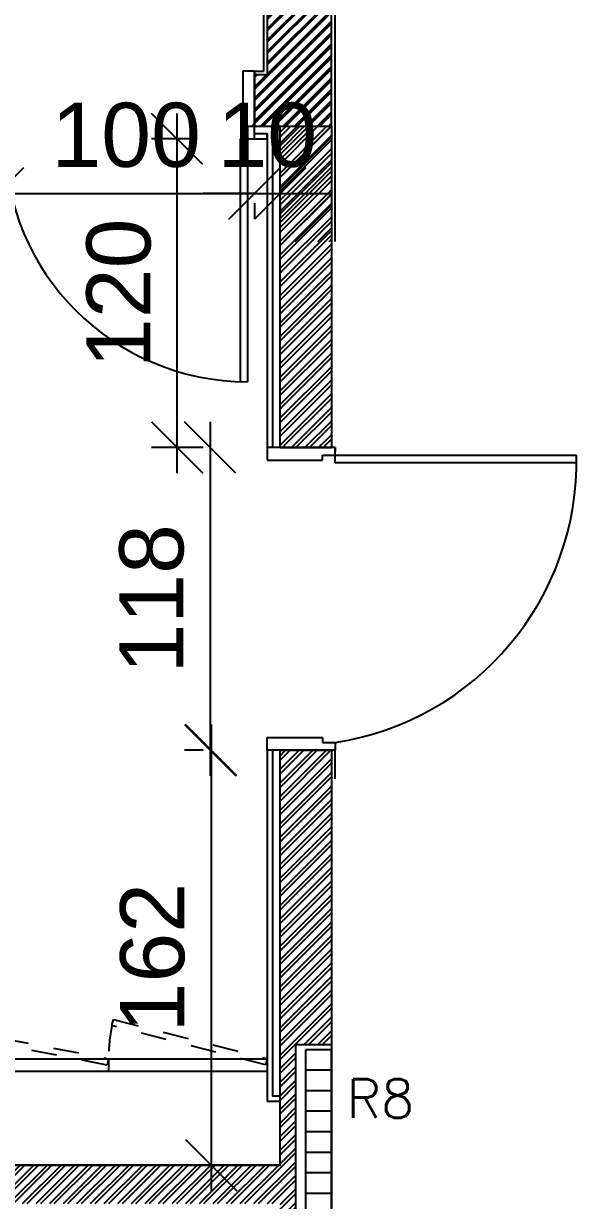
# Model space of a CAD drawing. Extents: x 0 to 47, y -4.1 to 58.5.
# Drawn here: x 31.493 to 33.649, y 12.462 to 17.05 of the extents above; entities that cross this region are included whole.
import ezdxf

# ---------------------------------------------------------------- set-up
doc = ezdxf.new("R2010")
doc.units = 0
doc.header["$MEASUREMENT"] = 0
doc.header["$PDMODE"] = 35
doc.header["$PDSIZE"] = 0.3
doc.linetypes.add('HIDDEN2', pattern=[0.1875, 0.125, -0.0625])
doc.layers.get('0').update_dxf_attribs({"linetype": 'CONTINUOUS'})
doc.layers.get('DEFPOINTS').update_dxf_attribs({"linetype": 'CONTINUOUS'})
for name, color, linetype in [('03', 3, 'CONTINUOUS'), ('04', 4, 'CONTINUOUS'), ('a-dim', 3, 'CONTINUOUS'), ('A-Door', 1, 'CONTINUOUS'), ('A-HATCH-CONC', 8, 'CONTINUOUS'), ('A-HATCH-WALL', 8, 'CONTINUOUS'), ('A-PLASTER', 8, 'CONTINUOUS'), ('A-PORTE', 1, 'CONTINUOUS'), ('A-proj-wood', 5, 'CONTINUOUS'), ('A-sect-marble', 1, 'CONTINUOUS'), ('A-WALL', 4, 'CONTINUOUS'), ('S-2ND-3RD-4-5-6TH$0$A-STR 2-3-4-5-6', 2, 'CONTINUOUS')]:
    doc.layers.add(name, color=color, linetype=linetype)
doc.styles.add('A100-STEXT', font='Arial Regular.ttf', dxfattribs={"height": 0.25})
doc.styles.add('ROMANS', font='romans')
doc.dimstyles.new('A100-DIM', dxfattribs={"dimtxt": 0.25, "dimasz": 0.2, "dimexe": 0.1, "dimexo": 0.3, "dimgap": 0.1, "dimtad": 1, "dimlfac": 100, "dimrnd": 0.5, "dimdsep": 46, "dimtxsty": 'A100-STEXT', "dimblk1": 'OBLIQUE', "dimblk2": 'OBLIQUE', "dimsah": 1, "dimcen": -0.05, "dimdle": 0.1, "dimclrd": 15, "dimclre": 15, "dimclrt": 256, "dimadec": 0, "dimazin": 0, "dimtfac": 0.28, "dimtix": 1, "dimtmove": 2, "dimatfit": 3, "dimldrblk": 'OBLIQUE', "dimfxl": 1, "dimtolj": 1, "dimarcsym": 0})

# ---------------------------------------------------------------- blocks, each defined once
blk = doc.blocks.new('_OBLIQUE')
at = {"color": 0, "linetype": 'ByBlock'}
blk.add_line((-0.5, -0.5), (0.5, 0.5), dxfattribs=at)
blk = doc.blocks.new('*D288')
at = {"layer": 'a-dim', "color": 15, "lineweight": -2, "transparency": 16777216}
for p, q in [((32.2211, 15.4975), (32.2211, 14.1175)), ((32.1934, 15.3975), (32.1211, 15.3975)), ((32.1434, 14.2175), (32.1211, 14.2175))]:
    blk.add_line(p, q, dxfattribs=at)
at = {"layer": 'DEFPOINTS', "color": 0, "transparency": 16777216}
for p in [(32.4934, 15.3975), (32.2211, 14.2175), (32.4434, 14.2175)]:
    blk.add_point(p, dxfattribs=at)
at = {"layer": 'a-dim', "color": 15, "lineweight": -2, "transparency": 16777216, "xscale": 0.2, "yscale": 0.2, "zscale": 0.2}
for p, rotation in [((32.2211, 15.3975), 90), ((32.2211, 14.2175), 270)]:
    blk.add_blockref('_OBLIQUE', p, dxfattribs=dict(at, rotation=rotation))
at = {"layer": 'a-dim', "transparency": 16777216, "insert": (31.9935, 14.8075), "char_height": 0.25, "attachment_point": 5, "rotation": 90, "style": 'A100-STEXT'}
blk.add_mtext('\\A1;118', dxfattribs=at)
blk = doc.blocks.new('*D289')
at = {"layer": 'a-dim', "color": 15, "lineweight": -2, "transparency": 16777216}
for p, q in [((31.2934, 16.387), (32.4934, 16.387)), ((31.3934, 16.35), (31.3934, 16.287)), ((32.3934, 16.35), (32.3934, 16.287))]:
    blk.add_line(p, q, dxfattribs=at)
at = {"layer": 'DEFPOINTS', "color": 0, "transparency": 16777216}
for p in [(31.3934, 16.65), (32.3934, 16.65), (32.3934, 16.387)]:
    blk.add_point(p, dxfattribs=at)
at = {"layer": 'a-dim', "color": 15, "lineweight": -2, "transparency": 16777216, "xscale": 0.2, "yscale": 0.2, "zscale": 0.2, "rotation": 180}
blk.add_blockref('_OBLIQUE', (31.3934, 16.387), dxfattribs=at)
at = {"layer": 'a-dim', "color": 15, "lineweight": -2, "transparency": 16777216, "xscale": 0.2, "yscale": 0.2, "zscale": 0.2}
blk.add_blockref('_OBLIQUE', (32.3934, 16.387), dxfattribs=at)
at = {"layer": 'a-dim', "transparency": 16777216, "insert": (31.8934, 16.6146), "char_height": 0.25, "attachment_point": 5, "style": 'A100-STEXT'}
blk.add_mtext('\\A1;100', dxfattribs=at)
blk = doc.blocks.new('*D290')
at = {"layer": 'a-dim', "color": 15, "lineweight": -2, "transparency": 16777216}
for p, q in [((32.3934, 16.387), (32.1934, 16.387)), ((32.3934, 16.387), (32.4934, 16.387)), ((32.4934, 16.387), (32.6934, 16.387)), ((32.3934, 16.35), (32.3934, 16.287)), ((32.4934, 16.35), (32.4934, 16.287))]:
    blk.add_line(p, q, dxfattribs=at)
at = {"layer": 'DEFPOINTS', "color": 0, "transparency": 16777216}
for p in [(32.3934, 16.65), (32.4934, 16.65), (32.4934, 16.387)]:
    blk.add_point(p, dxfattribs=at)
at = {"layer": 'a-dim', "color": 15, "lineweight": -2, "transparency": 16777216, "xscale": 0.2, "yscale": 0.2, "zscale": 0.2}
blk.add_blockref('_OBLIQUE', (32.3934, 16.387), dxfattribs=at)
at = {"layer": 'a-dim', "color": 15, "lineweight": -2, "transparency": 16777216, "xscale": 0.2, "yscale": 0.2, "zscale": 0.2, "rotation": 180}
blk.add_blockref('_OBLIQUE', (32.4934, 16.387), dxfattribs=at)
at = {"layer": 'a-dim', "transparency": 16777216, "insert": (32.4434, 16.6146), "char_height": 0.25, "attachment_point": 5, "style": 'A100-STEXT'}
blk.add_mtext('\\A1;10', dxfattribs=at)
blk = doc.blocks.new('*D291')
at = {"layer": 'a-dim', "color": 15, "lineweight": -2, "transparency": 16777216}
for p, q in [((32.0928, 15.2975), (32.0928, 16.7)), ((32.1434, 16.6), (31.9928, 16.6)), ((32.1434, 15.3975), (31.9928, 15.3975))]:
    blk.add_line(p, q, dxfattribs=at)
at = {"layer": 'DEFPOINTS', "color": 0, "transparency": 16777216}
for p in [(32.0928, 16.6), (32.4434, 16.6), (32.4434, 15.3975)]:
    blk.add_point(p, dxfattribs=at)
at = {"layer": 'a-dim', "color": 15, "lineweight": -2, "transparency": 16777216, "xscale": 0.2, "yscale": 0.2, "zscale": 0.2}
for p, rotation in [((32.0928, 16.6), 90), ((32.0928, 15.3975), 270)]:
    blk.add_blockref('_OBLIQUE', p, dxfattribs=dict(at, rotation=rotation))
at = {"layer": 'a-dim', "transparency": 16777216, "insert": (31.8651, 15.9987), "char_height": 0.25, "attachment_point": 5, "rotation": 90, "style": 'A100-STEXT'}
blk.add_mtext('\\A1;120', dxfattribs=at)
blk = doc.blocks.new('*D311')
at = {"layer": 'a-dim', "color": 15, "lineweight": -2, "transparency": 16777216}
for p, q in [((32.2243, 14.3175), (32.2243, 12.5)), ((32.1934, 14.2175), (32.1243, 14.2175)), ((32.1934, 12.6), (32.1243, 12.6))]:
    blk.add_line(p, q, dxfattribs=at)
at = {"layer": 'DEFPOINTS', "color": 0, "transparency": 16777216}
for p in [(32.4934, 14.2175), (32.2243, 12.6), (32.4934, 12.6)]:
    blk.add_point(p, dxfattribs=at)
at = {"layer": 'a-dim', "color": 15, "lineweight": -2, "transparency": 16777216, "xscale": 0.2, "yscale": 0.2, "zscale": 0.2}
for p, rotation in [((32.2243, 14.2175), 90), ((32.2243, 12.6), 270)]:
    blk.add_blockref('_OBLIQUE', p, dxfattribs=dict(at, rotation=rotation))
at = {"layer": 'a-dim', "transparency": 16777216, "insert": (31.9967, 13.4087), "char_height": 0.25, "attachment_point": 5, "rotation": 90, "style": 'A100-STEXT'}
blk.add_mtext('\\A1;162', dxfattribs=at)

msp = doc.modelspace()

# ---------------------------------------------------------------- hatches: boundary and pattern name
at = {"layer": 'A-HATCH-CONC'}
h = msp.add_hatch(dxfattribs=at)
h.set_pattern_fill('ANSI31', color=256, scale=0.25, angle=-720, style=0)
h.set_pattern_definition([(45, (-139.766827, -8.86163), (-0.022097087, 0.022097087), [])])
h.paths.add_polyline_path([(32.39337, 16.85), (32.39337, 16.65), (32.69337, 16.65), (32.69337, 17.15), (32.44337, 17.15), (32.44337, 17.05), (32.44337, 16.85)])
h.paths.add_polyline_path([(31.34337, 16.65), (31.34337, 17.05), (27.76837, 17.05), (27.76837, 20.15658), (27.36837, 20.15658), (27.36837, 3.57), (27.76837, 3.57), (27.76837, 12.85), (29.61837, 12.85), (29.91837, 12.85), (29.91837, 13.5), (29.66837, 13.5), (29.66837, 13.1), (29.36837, 13.1), (29.36837, 13.15), (27.76837, 13.15), (27.76837, 16.65), (29.36837, 16.65), (29.36837, 16.7), (29.66837, 16.7), (29.66837, 16.3), (29.91837, 16.3), (29.91837, 16.65)])
h = msp.add_hatch(dxfattribs=at)
h.set_pattern_fill('ANSI31', color=256, scale=0.25, style=0)
h.set_pattern_definition([(45, (-320.71739, 136.79094), (-0.022097087, 0.022097087), [])])
h.paths.add_polyline_path([(32.44337, 16.85), (32.39337, 16.85), (32.39337, 16.65), (32.69337, 16.65), (32.69337, 17.15), (32.44337, 17.15), (32.44337, 17.05)])
at = {"layer": 'A-HATCH-WALL'}
h = msp.add_hatch(dxfattribs=at)
h.set_pattern_fill('ANSI32', color=256, scale=0.25, style=0)
h.paths.add_polyline_path([(32.69337, 16.65), (32.49337, 16.65), (32.49337, 16.2), (32.69337, 16.2)])
h = msp.add_hatch(dxfattribs=at)
h.set_pattern_fill('ANSI32', color=256, scale=0.1, style=0)
h.set_pattern_definition([(45, (-83.039656, -27.683513), (-0.026516504, 0.026516504), []), (45, (-83.021978, -27.683513), (-0.026516504, 0.026516504), [])])
h.paths.add_polyline_path([(32.49337, 15.3975), (32.69337, 15.3975), (32.69337, 16.65), (32.49337, 16.65)])
h = msp.add_hatch(dxfattribs=at)
h.set_pattern_fill('ANSI32', color=256, scale=0.1, style=0)
h.set_pattern_definition([(45, (68.201238, -5e-07), (-0.026516504, 0.026516504), []), (45, (68.218915, -5e-07), (-0.026516504, 0.026516504), [])])
h.paths.add_polyline_path([(32.49337, 12.6), (27.76837, 12.6), (27.76837, 10.85), (28.31837, 10.85), (28.31837, 11), (27.86837, 11), (27.86837, 12.45), (29.21837, 12.45), (29.21837, 11), (29.11837, 11), (29.11837, 10.85), (30.26837, 10.85), (30.26837, 10.73483), (30.41837, 10.73483), (30.41837, 10.85), (31.19337, 10.85), (31.19337, 11), (31.01837, 11), (31.01837, 11.55), (30.86837, 11.55), (30.86837, 11.05), (29.36837, 11.05), (29.36837, 12.45), (30.86837, 12.45), (30.86837, 12.35), (31.01837, 12.35), (31.01837, 12.45), (32.49337, 12.45), (32.49337, 12.19), (32.69337, 12.19), (32.69337, 12.34964), (32.55337, 12.35), (32.55337, 13.06964), (32.69337, 13.06964), (32.69337, 14.2175), (32.49337, 14.2175)])

# ---------------------------------------------------------------- linework, layer by layer
at = {"layer": '04'}
for p, q in [((32.69337, 13.06964), (32.55337, 13.06964)), ((32.59337, 12.41), (32.59337, 13.05)), ((32.69337, 13.05), (32.59337, 13.05)), ((32.69337, 12.41), (32.69337, 13.05)), ((32.69337, 12.97), (32.59337, 12.97)), ((32.69337, 12.89), (32.59337, 12.89)), ((32.69337, 12.81), (32.59337, 12.81)), ((32.69337, 12.73), (32.59337, 12.73)), ((32.69337, 12.65), (32.59337, 12.65)), ((32.69337, 12.57), (32.59337, 12.57)), ((32.69337, 12.49), (32.59337, 12.49))]:
    msp.add_line(p, q, dxfattribs=at)
at = {"layer": 'a-dim'}
msp.add_line((32.55337, 13.06964), (32.55337, 12.35), dxfattribs=at)
msp.add_lwpolyline([(27.76837, 10.85), (27.76837, 12.6), (32.49337, 12.6), (32.49337, 14.2175), (32.69337, 14.2175), (32.69337, 13.06964), (32.55337, 13.06964), (32.55337, 12.35)], dxfattribs=at)
at = {"layer": 'A-Door', "linetype": 'HIDDEN2', "ltscale": 0.5}
for points in [[(32.43717, 12.99078), (31.83771, 13.14407), (31.84391, 13.16829), (32.44337, 13.015)], [(32.43717, 12.99078), (31.83771, 13.14407), (31.84391, 13.16829), (32.44337, 13.015)], [(31.8199, 12.99045), (31.21226, 13.10715), (31.21697, 13.1317), (31.82462, 13.015)], [(31.8199, 12.99045), (31.21226, 13.10715), (31.21697, 13.1317), (31.82462, 13.015)]]:
    msp.add_lwpolyline(points, close=True, dxfattribs=at)
msp.add_arc((32.49286, 13.0124), 0.66824, 168.6366, 179.77711, dxfattribs=at)
msp.add_arc((32.49286, 13.0124), 0.66824, 168.6366, 179.77711, dxfattribs=at)
at = {"layer": 'A-HATCH-CONC'}
for p, q in [((32.38313, 16.65), (32.69337, 16.96024)), ((32.42732, 16.65), (32.69337, 16.91605)), ((32.47151, 16.65), (32.69337, 16.87185)), ((32.51571, 16.65), (32.69337, 16.82766)), ((32.5599, 16.65), (32.69337, 16.78347)), ((32.6041, 16.65), (32.69337, 16.73927)), ((32.64829, 16.65), (32.69337, 16.69508)), ((32.69249, 16.65), (32.69337, 16.65088))]:
    msp.add_line(p, q, dxfattribs=at)
at = {"layer": 'A-PLASTER'}
for p, q in [((32.70837, 15.3975), (32.70837, 15.3825)), ((32.70837, 14.10598), (32.70837, 14.21598))]:
    msp.add_line(p, q, dxfattribs=at)
for points in [[(28.39837, 20.03), (28.39837, 20.015), (32.42837, 20.015), (32.42837, 16.865)], [(32.70837, 16.2), (32.70837, 17.15)], [(32.39337, 16.865), (32.42837, 16.865), (32.42837, 16.865)]]:
    msp.add_lwpolyline(points, dxfattribs=at)
at = {"layer": 'A-PORTE'}
for p, q in [((32.39337, 16.865), (32.34837, 16.865)), ((32.34837, 16.865), (32.34837, 16.645)), ((32.39337, 16.865), (32.34837, 16.865)), ((32.34837, 16.865), (32.34837, 16.645)), ((32.39337, 16.6), (32.39337, 16.865)), ((32.39337, 16.6), (32.39337, 16.865)), ((32.34837, 16.645), (32.36637, 16.645)), ((32.34837, 16.645), (32.36637, 16.645)), ((32.36637, 16.645), (32.36637, 16.6)), ((32.36637, 16.645), (32.36637, 16.6)), ((32.33937, 16.6), (32.37537, 16.6)), ((32.33937, 15.654), (32.33937, 16.6)), ((32.33937, 16.6), (32.37537, 16.6)), ((32.36637, 16.6), (32.39337, 16.6)), ((32.36637, 16.6), (32.36637, 15.654)), ((32.36637, 16.6), (32.39337, 16.6)), ((32.44337, 15.3975), (32.44337, 15.3475)), ((32.70837, 15.3975), (32.44337, 15.3975)), ((32.70837, 15.3675), (32.70837, 15.3975)), ((32.70837, 15.3375), (32.70837, 15.3775)), ((32.44337, 15.3475), (32.65837, 15.3475)), ((32.65837, 15.3675), (32.70837, 15.3675)), ((32.65837, 15.3475), (32.65837, 15.3675)), ((32.70837, 15.3675), (33.64837, 15.3675)), ((33.64837, 15.3375), (32.70837, 15.3375)), ((32.44337, 14.2175), (32.44337, 14.2675)), ((32.44337, 14.2675), (32.65837, 14.2675)), ((32.65837, 14.2675), (32.65837, 14.2475)), ((32.65837, 14.2475), (32.70837, 14.2475)), ((32.70837, 14.2475), (32.70837, 14.2175)), ((32.70837, 14.2175), (32.44337, 14.2175))]:
    msp.add_line(p, q, dxfattribs=at)
at = {"layer": 'A-PORTE', "ltscale": 4}
msp.add_line((31.82462, 13.015), (31.82462, 12.965), dxfattribs=at)
msp.add_line((31.82462, 13.015), (31.82462, 12.965), dxfattribs=at)
at = {"layer": 'A-PORTE'}
msp.add_lwpolyline([(29.96837, 13.015), (32.44337, 13.015), (32.44337, 12.965), (29.96837, 12.965)], close=True, dxfattribs=at)
msp.add_lwpolyline([(29.96837, 13.015), (32.44337, 13.015), (32.44337, 12.965), (29.96837, 12.965)], close=True, dxfattribs=at)
for centre, radius, start, end in [((32.36637, 16.6), 0.946, 180, 270), ((32.54029, 15.34303), 1.10835, 278.72248, 1.26501)]:
    msp.add_arc(centre, radius, start, end, dxfattribs=at)
at = {"layer": 'A-proj-wood'}
for p, q in [((32.44337, 16.62), (32.44337, 15.3975)), ((32.44337, 16.62), (32.44337, 15.3975)), ((32.46337, 16.62), (32.46337, 15.3975)), ((32.46337, 16.62), (32.46337, 15.3975))]:
    msp.add_line(p, q, dxfattribs=at)
for points in [[(32.44337, 14.2175), (32.44337, 12.85), (32.49337, 12.85)], [(32.44337, 14.2175), (32.44337, 12.85), (32.49337, 12.85)], [(32.44337, 14.2175), (32.44337, 12.85), (32.49337, 12.85)], [(32.46337, 14.2175), (32.46337, 12.87), (32.49337, 12.87)], [(32.46337, 14.2175), (32.46337, 12.87), (32.49337, 12.87)], [(32.46337, 14.2175), (32.46337, 12.87), (32.49337, 12.87)]]:
    msp.add_lwpolyline(points, dxfattribs=at)
at = {"layer": 'A-sect-marble'}
msp.add_lwpolyline([(32.39337, 16.6), (32.44337, 16.6), (32.44337, 16.62), (32.39337, 16.62)], dxfattribs=at)
msp.add_lwpolyline([(32.39337, 16.6), (32.44337, 16.6), (32.44337, 16.62), (32.39337, 16.62)], dxfattribs=at)
msp.add_lwpolyline([(32.39337, 16.6), (32.44337, 16.6), (32.44337, 16.62), (32.39337, 16.62)], dxfattribs=at)
msp.add_lwpolyline([(32.39337, 16.6), (32.44337, 16.6), (32.44337, 16.62), (32.39337, 16.62)], dxfattribs=at)
msp.add_lwpolyline([(32.39337, 16.6), (32.44337, 16.6), (32.44337, 16.62), (32.39337, 16.62)], dxfattribs=at)
msp.add_lwpolyline([(32.39337, 16.6), (32.44337, 16.6), (32.44337, 16.62), (32.39337, 16.62)], dxfattribs=at)
at = {"layer": 'A-WALL'}
for p, q in [((32.49337, 16.2), (32.49337, 16.65)), ((32.49337, 15.3975), (32.49337, 16.65)), ((32.69337, 16.65), (32.69337, 16.2)), ((32.69337, 16.65), (32.69337, 15.3975)), ((32.49337, 15.3975), (32.69337, 15.3975)), ((32.69337, 15.3975), (32.49337, 15.3975)), ((32.69337, 15.3975), (32.69337, 15.3975)), ((32.49337, 14.2175), (32.69337, 14.2175)), ((32.49337, 12.6), (32.49337, 14.2175)), ((32.69337, 14.2175), (32.49337, 14.2175)), ((32.49337, 12.6), (32.49337, 14.2175)), ((32.69337, 14.2175), (32.49337, 14.2175)), ((32.69337, 14.2175), (32.69337, 12.4)), ((32.49337, 12.6), (32.49337, 13.16964)), ((32.69337, 13.16964), (32.69337, 13.06964)), ((29.71837, 12.6), (32.49337, 12.6)), ((32.49337, 12.6), (29.91837, 12.6)), ((32.49337, 12.6), (29.91837, 12.6))]:
    msp.add_line(p, q, dxfattribs=at)
msp.add_lwpolyline([(27.76837, 10.85), (27.76837, 12.6), (32.49337, 12.6), (32.49337, 14.2175), (32.69337, 14.2175), (32.69337, 13.06964), (32.55337, 13.06964), (32.55337, 12.35)], dxfattribs=at)
at = {"layer": 'S-2ND-3RD-4-5-6TH$0$A-STR 2-3-4-5-6'}
for p, q in [((32.44337, 17.15), (32.44337, 16.85)), ((32.39337, 16.865), (32.39337, 16.65)), ((32.39337, 16.85), (32.39337, 16.65)), ((32.44337, 16.85), (32.39337, 16.85)), ((32.34337, 16.65), (32.69337, 16.65)), ((32.39337, 16.65), (32.69337, 16.65))]:
    msp.add_line(p, q, dxfattribs=at)
msp.add_lwpolyline([(32.39337, 16.65), (32.69337, 16.65), (32.69337, 17.15), (32.44337, 17.15), (32.44337, 17.05)], dxfattribs=at)

# ---------------------------------------------------------------- texts
at = {"layer": '03', "ltscale": 0.5, "style": 'ROMANS'}
msp.add_text('R8', height=0.15, dxfattribs=at).set_placement((32.75248, 12.78472))

# ---------------------------------------------------------------- dimensions: what is measured, and where the dimension line sits
at = {"layer": 'a-dim'}
for base, p1, p2, picture, middle in [((32.39337, 16.387), (31.39337, 16.65), (32.39337, 16.65), '*D289', (31.89337, 16.61464)), ((32.49337, 16.387), (32.39337, 16.65), (32.49337, 16.65), '*D290', (32.44337, 16.61464))]:
    dim = msp.add_linear_dim(base=base, p1=p1, p2=p2, dimstyle='A100-DIM', dxfattribs=at)
    dim.commit()
    dim.dimension.update_dxf_attribs({"geometry": picture, "text_midpoint": middle})
for base, p1, p2, picture, middle in [((32.09276, 16.6), (32.44337, 15.3975), (32.44337, 16.6), '*D291', (31.86512, 15.99875)), ((32.2211, 14.2175), (32.49337, 15.3975), (32.44337, 14.2175), '*D288', (31.99346, 14.8075))]:
    dim = msp.add_linear_dim(base=base, p1=p1, p2=p2, angle=90, dimstyle='A100-DIM', dxfattribs=at)
    dim.commit()
    dim.dimension.update_dxf_attribs({"geometry": picture, "text_midpoint": middle})
dim = msp.add_aligned_dim(p1=(32.49337, 14.2175), p2=(32.49337, 12.6), distance=-0.26905, dimstyle='A100-DIM', dxfattribs=at)
dim.commit()
dim.dimension.update_dxf_attribs({"geometry": '*D311', "text_midpoint": (31.99668, 13.40875)})

doc.saveas('drawing.dxf')
